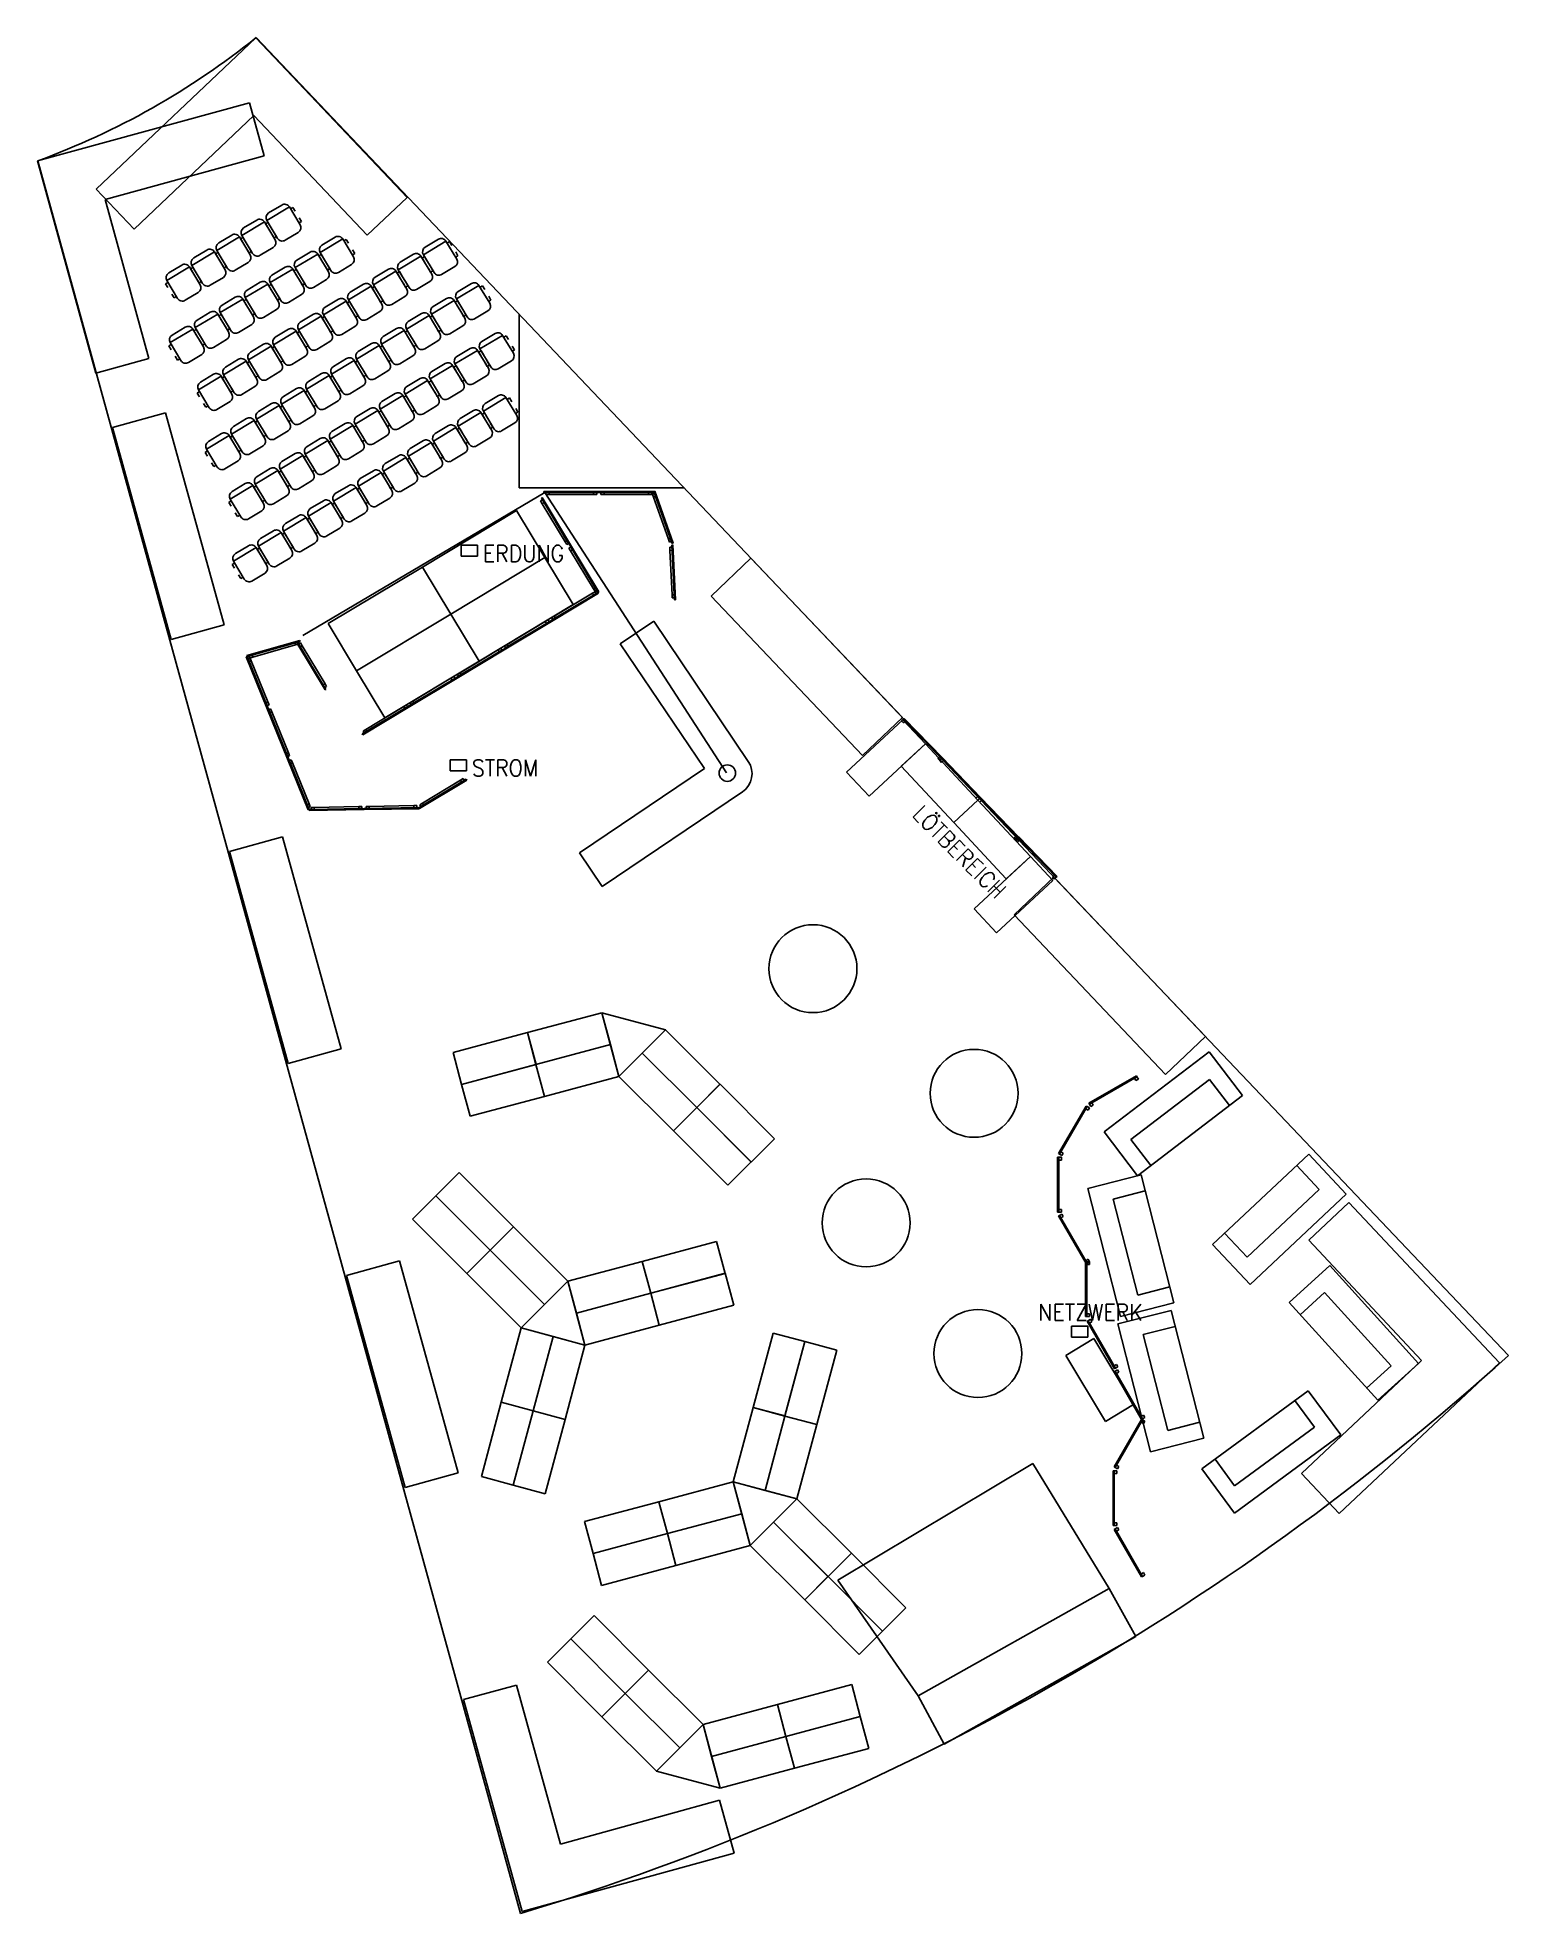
# Model space of a CAD drawing. Extents: x -43.1 to -16.4, y 124.8 to 158.9.
import ezdxf
from ezdxf.enums import TextEntityAlignment as Align

# ---------------------------------------------------------------- set-up
doc = ezdxf.new("R2010")
doc.units = 0
doc.header["$MEASUREMENT"] = 0
doc.linetypes.add('AUSGEZOGEN', pattern=[0])
doc.layers.get('0').update_dxf_attribs({"true_color": 0xffffff})
for name, color, linetype, true_color in [('35C3_BAUTEN', 240, 'AUSGEZOGEN', 0xff003f), ('EINHAUSUNG_LOUNGE', 7, 'Continuous', 0xffffff), ('STELLWWWWW', 56, 'Continuous', 0x7f7f00)]:
    doc.layers.add(name, color=color, linetype=linetype, true_color=true_color)
doc.styles.add('textstyle3', font='standard')
doc.styles.add('textstyle5', font='standard')
doc.styles.add('textstyle6', font='standard')
doc.styles.add('textstyle7', font='standard')

# ---------------------------------------------------------------- blocks, each defined once
blk = doc.blocks.new('BUEHNENPLATTE')
for p, q in [((2000, 0), (0, 0)), ((0, 0), (0, -1000)), ((2000, -1000), (2000, 0)), ((0, -1000), (2000, -1000))]:
    blk.add_line(p, q)
blk = doc.blocks.new('TRENNWAND')
at = {"layer": 'STELLWWWWW'}
for p, q in [((0, -40), (1000, -40)), ((0, -59), (0, -40)), ((1000, -59), (0, -59)), ((96, -2), (38, -2)), ((38, -2), (38, -40)), ((38, -40), (96, -40)), ((96, -40), (96, -2)), ((96, -2), (904, -2)), ((96, -40), (96, -2)), ((904, -40), (96, -40)), ((904, -40), (904, -2)), ((904, -2), (962, -2)), ((904, -2), (904, -40)), ((962, -40), (904, -40)), ((962, -2), (962, -40)), ((1000, -40), (1000, -59))]:
    blk.add_line(p, q, dxfattribs=at)
blk = doc.blocks.new('3ERSOFA')
for p, q in [((2400, 0), (0, 0)), ((0, 0), (0, -1000)), ((2400, -1000), (2400, 0)), ((300, -1000), (300, -400)), ((300, -400), (2100, -400)), ((2100, -400), (2100, -1000)), ((0, -1000), (2400, -1000))]:
    blk.add_line(p, q)
blk = doc.blocks.new('MESSESTUHL')
at = {"layer": 'EINHAUSUNG_LOUNGE'}
for p, q in [((2, 0), (4.8, 0)), ((1, -1.4), (0.5, -1.4)), ((0.5, -1.4), (0.5, -2.2)), ((1, -1), (1, -4.8)), ((1, -1), (5.8, -1)), ((5.8, -1), (5.8, -4.8)), ((5.8, -1.4), (6.3, -1.4)), ((6.3, -1.4), (6.3, -2.2)), ((0.5, -4.4), (0.5, -3.6)), ((1, -4.4), (0.5, -4.4)), ((2, -5.8), (4.8, -5.8)), ((5.8, -4.4), (6.3, -4.4)), ((6.3, -4.4), (6.3, -3.6))]:
    blk.add_line(p, q, dxfattribs=at)
for centre, start, end in [((2, -1), 90, 180), ((4.8, -1), 0, 90), ((2, -4.8), 180, 270), ((4.8, -4.8), 270, 0)]:
    blk.add_arc(centre, 1, start, end, dxfattribs=at)
blk = doc.blocks.new('BÜTEC_1X4')
at = {"layer": '35C3_BAUTEN'}
for p, q in [((139.031, -11.593), (139.031, -10.593)), ((139.031, -10.593), (143.031, -10.593)), ((143.031, -10.593), (143.031, -11.593)), ((143.031, -11.593), (139.031, -11.593))]:
    blk.add_line(p, q, dxfattribs=at)
blk = doc.blocks.new('ECKE_1')
at = {"layer": '35C3_BAUTEN'}
for p, q in [((133.583, -29.673), (133.583, -25.673)), ((133.583, -25.673), (137.583, -25.673)), ((137.583, -25.673), (137.583, -26.673)), ((137.583, -26.673), (134.583, -26.673)), ((134.583, -26.673), (134.583, -29.673)), ((134.583, -29.673), (133.583, -29.673))]:
    blk.add_line(p, q, dxfattribs=at)
blk = doc.blocks.new('TRENNWAND_NIEDRIG')
for p, q in [((0, -0.19), (0, 0)), ((0, 0), (10, 0)), ((10, 0), (10, -0.19)), ((10, -0.19), (0, -0.19)), ((0.5, -0.195), (0, -0.195)), ((0, -0.195), (0, -0.695)), ((0, -0.695), (0.5, -0.695)), ((0.5, -0.695), (0.5, -0.195)), ((10, -0.19), (9.5, -0.19)), ((9.5, -0.19), (9.5, -0.69)), ((9.5, -0.69), (10, -0.69)), ((10, -0.69), (10, -0.19))]:
    blk.add_line(p, q)
blk = doc.blocks.new('TISCH60X140')
for p, q in [((6, 0), (0, 0)), ((0, 0), (0, -14)), ((6, -14), (6, 0)), ((0, -14), (6, -14))]:
    blk.add_line(p, q)
blk = doc.blocks.new('THEKE')
for p, q in [((30.4, 4.36), (-0.36, 4.36)), ((30.4, -3), (30.4, 4.36)), ((-4.36, -30.4), (-4.36, 0.36)), ((3, -3), (30.4, -3)), ((3, -3), (3, -30.4)), ((3, -30.4), (-4.36, -30.4))]:
    blk.add_line(p, q)
blk.add_circle((0, 0), 1.5)
blk.add_arc((-0.36, 0.36), 4, 90, 180)

msp = doc.modelspace()

# ---------------------------------------------------------------- linework, layer by layer
for p, q in [((-39.124, 158.935, -0.007), (-16.351, 134.966, -0.007)), ((-43.093, 156.694, -0.007), (-34.319, 124.816, -0.007)), ((-34.34, 153.9, -0.007), (-34.34, 150.745, -0.007)), ((-38.274, 148.06, -0.007), (-33.874, 150.66, -0.007)), ((-34.34, 150.745, -0.007), (-31.342, 150.745, -0.007)), ((-33.874, 150.66, -0.007), (-30.574, 145.56, -0.007)), ((-35.4, 149.7), (-35.1, 149.7)), ((-35.4, 149.5), (-35.4, 149.7)), ((-35.1, 149.5), (-35.4, 149.5)), ((-35.1, 149.7), (-35.1, 149.5)), ((-35.6, 145.8), (-35.3, 145.8)), ((-35.6, 145.6), (-35.6, 145.8)), ((-35.3, 145.8), (-35.3, 145.6)), ((-35.3, 145.6), (-35.6, 145.6)), ((-32.839, 141.199), (-31.68, 140.888)), ((-32.529, 140.04), (-32.839, 141.199)), ((-31.68, 140.888), (-32.529, 140.04)), ((-34.305, 135.465), (-33.456, 136.314)), ((-33.456, 136.314), (-33.146, 135.155)), ((-33.146, 135.155), (-34.305, 135.465)), ((-24.3, 135.5), (-24, 135.5)), ((-24.3, 135.3), (-24.3, 135.5)), ((-24, 135.5), (-24, 135.3)), ((-24, 135.3), (-24.3, 135.3)), ((-25, 133), (-28.548, 130.876)), ((-23.615, 130.727), (-25, 133)), ((-30.45, 132.667), (-29.291, 132.357)), ((-30.14, 131.508), (-30.45, 132.667)), ((-29.291, 132.357), (-30.14, 131.508)), ((-28.548, 130.876), (-27.089, 128.772, -0.007)), ((-23.615, 130.727, -0.007), (-27.089, 128.772, -0.007)), ((-23.615, 130.727, -0.007), (-23.125, 129.855, -0.007)), ((-26.611, 127.894, -0.007), (-23.125, 129.855, -0.007)), ((-27.089, 128.772, -0.007), (-26.611, 127.894, -0.007)), ((-31.847, 127.405), (-30.999, 128.254)), ((-30.999, 128.254), (-30.688, 127.094)), ((-30.688, 127.094), (-31.847, 127.405))]:
    msp.add_line(p, q)
for centre in [(-29, 142), (-26.069, 139.733), (-28.032, 137.377), (-26, 135)]:
    msp.add_circle(centre, 0.8)
for radius, start, end in [(13.975, 290.0759, 308.8458), (47.005, 286.7804, 312.1413)]:
    msp.add_arc((-47.89, 169.82, -0.007), radius, start, end)

# ---------------------------------------------------------------- block references
for name, p, rotation in [('ECKE_1', (-112.454, 273.504, -0.007), 313.4963467913211), ('BÜTEC_1X4', (-67.536, 288.949, -0.007), 285.4232886109905), ('BÜTEC_1X4', (-118.209, 257.555, -0.007), 313.5337302484288), ('BÜTEC_1X4', (-65.408, 281.237, -0.007), 285.4232886109905), ('BÜTEC_1X4', (-112.699, 251.756, -0.007), 313.5337302484288), ('BÜTEC_1X4', (-63.281, 273.525, -0.007), 285.4232886109905), ('ECKE_1', (-23.507, -10.75, -0.007), 105.4254457573801)]:
    msp.add_blockref(name, p, dxfattribs=dict(rotation=rotation))
at = {"xscale": -1, "rotation": 105.3609671267826}
msp.add_blockref('ECKE_1', (-103.243, 278.701, -0.007), dxfattribs=at)
for name, p, xscale, yscale, zscale, rotation in [('MESSESTUHL', (-39.07, 155.642, -0.007), 0.1, 0.1, 0.1, 31), ('MESSESTUHL', (-39.524, 155.369, -0.007), 0.1, 0.1, 0.1, 31), ('MESSESTUHL', (-39.978, 155.096, -0.007), 0.1, 0.1, 0.1, 31), ('MESSESTUHL', (-38.1, 155.058, -0.007), 0.1, 0.1, 0.1, 31), ('MESSESTUHL', (-36.222, 155.019, -0.021), 0.1, 0.1, 0.1, 31), ('MESSESTUHL', (-40.432, 154.823, -0.007), 0.1, 0.1, 0.1, 31), ('MESSESTUHL', (-38.555, 154.785, -0.007), 0.1, 0.1, 0.1, 31), ('MESSESTUHL', (-36.677, 154.746, -0.014), 0.1, 0.1, 0.1, 31), ('MESSESTUHL', (-40.887, 154.55, -0.007), 0.1, 0.1, 0.1, 31), ('MESSESTUHL', (-39.463, 154.239, -0.007), 0.1, 0.1, 0.1, 31), ('MESSESTUHL', (-39.009, 154.512, -0.007), 0.1, 0.1, 0.1, 31), ('MESSESTUHL', (-37.131, 154.474, -0.007), 0.1, 0.1, 0.1, 31), ('MESSESTUHL', (-39.917, 153.966, -0.007), 0.1, 0.1, 0.1, 31), ('MESSESTUHL', (-38.04, 153.928, -0.007), 0.1, 0.1, 0.1, 31), ('MESSESTUHL', (-37.585, 154.201, -0.007), 0.1, 0.1, 0.1, 31), ('MESSESTUHL', (-36.076, 153.941), 0.1, 0.1, 0.1, 31), ('MESSESTUHL', (-35.622, 154.214, -0.007), 0.1, 0.1, 0.1, 31), ('MESSESTUHL', (-40.372, 153.693, -0.007), 0.1, 0.1, 0.1, 31), ('MESSESTUHL', (-38.494, 153.655, -0.007), 0.1, 0.1, 0.1, 31), ('MESSESTUHL', (-36.53, 153.668), 0.1, 0.1, 0.1, 31), ('MESSESTUHL', (-40.826, 153.42, -0.007), 0.1, 0.1, 0.1, 31), ('MESSESTUHL', (-38.948, 153.382, -0.007), 0.1, 0.1, 0.1, 31), ('MESSESTUHL', (-36.984, 153.395), 0.1, 0.1, 0.1, 31), ('MESSESTUHL', (-35.192, 153.305, -0.007), 0.1, 0.1, 0.1, 31), ('MESSESTUHL', (-39.402, 153.109, -0.007), 0.1, 0.1, 0.1, 31), ('MESSESTUHL', (-37.439, 153.122), 0.1, 0.1, 0.1, 31), ('MESSESTUHL', (-35.647, 153.032, -0.007), 0.1, 0.1, 0.1, 31), ('MESSESTUHL', (-40.311, 152.563, -0.007), 0.1, 0.1, 0.1, 31), ('MESSESTUHL', (-39.857, 152.836, -0.007), 0.1, 0.1, 0.1, 31), ('MESSESTUHL', (-38.347, 152.576), 0.1, 0.1, 0.1, 31), ('MESSESTUHL', (-37.893, 152.849), 0.1, 0.1, 0.1, 31), ('MESSESTUHL', (-36.101, 152.759, -0.007), 0.1, 0.1, 0.1, 31), ('MESSESTUHL', (-38.802, 152.303), 0.1, 0.1, 0.1, 31), ('MESSESTUHL', (-37.009, 152.213, -0.007), 0.1, 0.1, 0.1, 31), ('MESSESTUHL', (-36.555, 152.486, -0.007), 0.1, 0.1, 0.1, 31), ('MESSESTUHL', (-39.256, 152.03), 0.1, 0.1, 0.1, 31), ('MESSESTUHL', (-37.464, 151.94, -0.007), 0.1, 0.1, 0.1, 31), ('MESSESTUHL', (-35.586, 151.902, -0.007), 0.1, 0.1, 0.1, 31), ('MESSESTUHL', (-35.131, 152.175, -0.007), 0.1, 0.1, 0.1, 31), ('MESSESTUHL', (-39.71, 151.757), 0.1, 0.1, 0.1, 31), ('MESSESTUHL', (-37.918, 151.667, -0.007), 0.1, 0.1, 0.1, 31), ('MESSESTUHL', (-36.04, 151.629, -0.007), 0.1, 0.1, 0.1, 31), ('MESSESTUHL', (-40.165, 151.484), 0.1, 0.1, 0.1, 31), ('MESSESTUHL', (-38.372, 151.394, -0.007), 0.1, 0.1, 0.1, 31), ('MESSESTUHL', (-36.494, 151.356, -0.007), 0.1, 0.1, 0.1, 31), ('MESSESTUHL', (-39.281, 150.848, -0.007), 0.1, 0.1, 0.1, 31), ('MESSESTUHL', (-38.827, 151.121, -0.007), 0.1, 0.1, 0.1, 31), ('MESSESTUHL', (-36.949, 151.083, -0.007), 0.1, 0.1, 0.1, 31), ('MESSESTUHL', (-39.735, 150.575, -0.007), 0.1, 0.1, 0.1, 31), ('MESSESTUHL', (-37.857, 150.537, -0.007), 0.1, 0.1, 0.1, 31), ('MESSESTUHL', (-37.403, 150.81, -0.007), 0.1, 0.1, 0.1, 31), ('MESSESTUHL', (-38.312, 150.264, -0.007), 0.1, 0.1, 0.1, 31), ('TRENNWAND', (-33.458, 149.681, -0.007), 0.001, 0.001, 0.001, 121.0000000000221), ('TRENNWAND', (-31.595, 149.721, -0.007), 0.001, 0.001, 0.001, 109.6231293807796), ('MESSESTUHL', (-38.766, 149.991, -0.007), 0.1, 0.1, 0.1, 31), ('BUEHNENPLATTE', (-34.388, 150.335, -0.007), 0.001, -0.001, 0.001, 211), ('MESSESTUHL', (-39.22, 149.718, -0.007), 0.1, 0.1, 0.1, 31), ('MESSESTUHL', (-39.674, 149.445, -0.007), 0.1, 0.1, 0.1, 31), ('BUEHNENPLATTE', (-33.873, 149.478, -0.007), 0.001, -0.001, 0.001, 211), ('TRENNWAND', (-32.943, 148.824, -0.007), 0.001, 0.001, 0.001, 121.0000000000221), ('TRENNWAND', (-31.56, 148.704, -0.007), 0.001, 0.001, 0.001, 92.6231293807796), ('BUEHNENPLATTE', (-36.102, 149.305, -0.007), 0.001, -0.001, 0.001, 211), ('TRENNWAND', (-32.929, 148.878, -0.007), 0.001, -0.001, 0.001, 211), ('BUEHNENPLATTE', (-35.587, 148.448, -0.007), 0.001, -0.001, 0.001, 211), ('THEKE', (-30.557, 145.557, -0.007), 0.1, 0.1, 0.1, 214), ('TRENNWAND', (-33.786, 148.363, -0.007), 0.001, -0.001, 0.001, 211), ('TRENNWAND', (-38.315, 147.913, -0.007), 0.001, 0.001, 0.001, 196.0000000000015), ('TRENNWAND', (-37.822, 147.1, -0.007), 0.001, -0.001, 0.001, 121.0000000000006), ('TRENNWAND', (-34.643, 147.848, -0.007), 0.001, -0.001, 0.001, 211), ('TRENNWAND', (-39.25, 147.691, -0.007), 0.001, 0.001, 0.001, 292.0000000000007), ('TRENNWAND', (-35.501, 147.333, -0.007), 0.001, -0.001, 0.001, 211), ('TRENNWAND', (-38.875, 146.764, -0.007), 0.001, 0.001, 0.001, 292.0000000000007), ('TRENNWAND', (-36.358, 146.818, -0.007), 0.001, -0.001, 0.001, 211), ('TISCH60X140', (-27.979, 145.135), 0.1, 0.1, 0.1, 133), ('TRENNWAND_NIEDRIG', (-27.34, 146.553), 0.1, 0.1, 0.1, 313.9999999999999), ('TISCH60X140', (-27.394, 145.681), 0.1, 0.1, 0.1, 43), ('TRENNWAND', (-38.501, 145.836, -0.007), 0.001, 0.001, 0.001, 292.0000000000007), ('TRENNWAND_NIEDRIG', (-26.645, 145.834), 0.1, 0.1, 0.1, 313.9999999999999), ('TRENNWAND', (-35.327, 145.478, -0.014), 0.001, -0.001, 0.001, 211), ('TISCH60X140', (-26.439, 144.657), 0.1, 0.1, 0.1, 43), ('TRENNWAND_NIEDRIG', (-25.951, 145.114), 0.1, 0.1, 0.1, 313.9999999999999), ('TRENNWAND', (-37.164, 144.952, -0.007), 0.001, -0.001, 0.001, 181.0000000000027), ('TRENNWAND', (-36.164, 144.969, -0.014), 0.001, -0.001, 0.001, 181.0000000000027), ('TRENNWAND_NIEDRIG', (-25.256, 144.395), 0.1, 0.1, 0.1, 313.9999999999999), ('TISCH60X140', (-25.661, 142.649), 0.1, 0.1, 0.1, 133), ('TISCH60X140', (-32.684, 140.619), 0.1, -0.1, 0.1, 105), ('TISCH60X140', (-34.036, 140.257), 0.1, -0.1, 0.1, 105), ('TISCH60X140', (-32.529, 140.04), 0.1, -0.1, 0.1, 105), ('TISCH60X140', (-31.68, 140.888), 0.1, -0.1, 0.1, 225), ('TISCH60X140', (-33.881, 139.677), 0.1, -0.1, 0.1, 105), ('TISCH60X140', (-32.104, 140.464), 0.1, -0.1, 0.1, 225), ('3ERSOFA', (-21.793, 140.486), 0.001, -0.001, 0.001, 217.3332550263468), ('TISCH60X140', (-30.69, 139.898), 0.1, -0.1, 0.1, 225), ('TRENNWAND_NIEDRIG', (-23.983, 139.552), 0.1, 0.1, 0.1, 30), ('TISCH60X140', (-31.114, 139.474), 0.1, -0.1, 0.1, 225), ('TRENNWAND_NIEDRIG', (-24.532, 138.636), 0.1, 0.1, 0.1, 60), ('TRENNWAND_NIEDRIG', (-24.55, 137.57), 0.1, 0.1, 0.1, 90), ('3ERSOFA', (-19.3, 137.9), 0.001, 0.001, 0.001, 223.1917928400281), ('TISCH60X140', (-34.87, 136.88), 0.1, -0.1, 0.1, 44.99999999999995), ('3ERSOFA', (-24, 138), 0.001, -0.001, 0.001, 284.3332550263468), ('TISCH60X140', (-35.295, 136.455), 0.1, -0.1, 0.1, 44.99999999999995), ('TRENNWAND_NIEDRIG', (-24.032, 136.636), 0.1, 0.1, 0.1, 120), ('TISCH60X140', (-33.88, 135.89), 0.1, -0.1, 0.1, 44.99999999999995), ('TISCH60X140', (-34.305, 135.465), 0.1, -0.1, 0.1, 44.99999999999995), ('TISCH60X140', (-32.104, 136.676), 0.1, -0.1, 0.1, 285), ('TISCH60X140', (-33.456, 136.314), 0.1, -0.1, 0.1, 285), ('TRENNWAND_NIEDRIG', (-24.041, 135.671), 0.1, 0.1, 0.1, 90), ('3ERSOFA', (-19.6, 136.6), 0.001, 0.001, 0.001, 312.1917928400282), ('TISCH60X140', (-31.949, 136.097), 0.1, -0.1, 0.1, 285), ('TISCH60X140', (-33.301, 135.734), 0.1, -0.1, 0.1, 285), ('TISCH60X140', (-33.725, 135.31), 0.1, -0.1, 0.1, 164.9999999999999), ('TRENNWAND_NIEDRIG', (-23.514, 134.722), 0.1, 0.1, 0.1, 120), ('3ERSOFA', (-23.455, 135.538), 0.001, -0.001, 0.001, 284.3332550263468), ('TISCH60X140', (-33.146, 135.155), 0.1, -0.1, 0.1, 164.9999999999999), ('TISCH60X140', (-30.088, 134.02), 0.1, -0.1, 0.1, 345), ('TISCH60X140', (-29.509, 133.864), 0.1, -0.1, 0.1, 345), ('TISCH60X140', (-23.889, 135.274), 0.1, -0.1, 0.1, 211), ('TRENNWAND_NIEDRIG', (-23.023, 133.803), 0.1, 0.1, 0.1, 120), ('TISCH60X140', (-34.088, 133.958), 0.1, -0.1, 0.1, 164.9999999999999), ('3ERSOFA', (-21.336, 132.097), 0.001, -0.001, 0.001, 36.3332550263468), ('TISCH60X140', (-33.508, 133.803), 0.1, -0.1, 0.1, 164.9999999999999), ('TISCH60X140', (-30.45, 132.667), 0.1, -0.1, 0.1, 345), ('TISCH60X140', (-29.871, 132.512), 0.1, -0.1, 0.1, 345), ('TRENNWAND_NIEDRIG', (-23.523, 132.937), 0.1, 0.1, 0.1, 60), ('TRENNWAND_NIEDRIG', (-23.541, 131.87), 0.1, 0.1, 0.1, 90), ('TISCH60X140', (-30.295, 132.088), 0.1, -0.1, 0.1, 105), ('TISCH60X140', (-31.647, 131.726), 0.1, -0.1, 0.1, 105), ('TISCH60X140', (-30.14, 131.508), 0.1, -0.1, 0.1, 105), ('TISCH60X140', (-29.291, 132.357), 0.1, -0.1, 0.1, 225), ('TISCH60X140', (-31.492, 131.146), 0.1, -0.1, 0.1, 105), ('TISCH60X140', (-29.716, 131.933), 0.1, -0.1, 0.1, 225), ('TRENNWAND_NIEDRIG', (-23.023, 130.937), 0.1, 0.1, 0.1, 120), ('TISCH60X140', (-28.301, 131.367), 0.1, -0.1, 0.1, 225), ('TISCH60X140', (-28.726, 130.943), 0.1, -0.1, 0.1, 225), ('TISCH60X140', (-32.413, 128.819), 0.1, -0.1, 0.1, 44.99999999999995), ('TISCH60X140', (-32.837, 128.395), 0.1, -0.1, 0.1, 44.99999999999995), ('TISCH60X140', (-31.423, 127.829), 0.1, -0.1, 0.1, 44.99999999999995), ('TISCH60X140', (-29.646, 128.616), 0.1, -0.1, 0.1, 285), ('TISCH60X140', (-31.847, 127.405), 0.1, -0.1, 0.1, 44.99999999999995), ('TISCH60X140', (-30.999, 128.254), 0.1, -0.1, 0.1, 285), ('TISCH60X140', (-29.491, 128.036), 0.1, -0.1, 0.1, 285), ('TISCH60X140', (-30.843, 127.674), 0.1, -0.1, 0.1, 285)]:
    msp.add_blockref(name, p, dxfattribs=dict(xscale=xscale, yscale=yscale, zscale=zscale, rotation=rotation))
at = {"xscale": 0.001, "yscale": -0.001, "zscale": 0.001}
for p in [(-33.893, 150.622, -0.007), (-32.893, 150.622, -0.007)]:
    msp.add_blockref('TRENNWAND', p, dxfattribs=at)
at = {"yscale": -1, "rotation": 133.213987771878}
msp.add_blockref('ECKE_1', (93.661, 55.055, -0.007), dxfattribs=at)

# ---------------------------------------------------------------- texts
for s, style, p in [('ERDUNG', 'textstyle6', (-35, 149.7)), ('STROM', 'textstyle5', (-35.2, 145.8)), ('NETZWERK', 'textstyle7', (-24.9, 135.9))]:
    msp.add_text(s, height=0.3, dxfattribs=dict(style=style)).set_placement(p, align=Align.TOP_LEFT)
at = {"style": 'textstyle3'}
msp.add_text('LÖTBEREICH', height=0.3, rotation=315, dxfattribs=at).set_placement((-27, 145), align=Align.TOP_LEFT)

doc.saveas('drawing.dxf')
